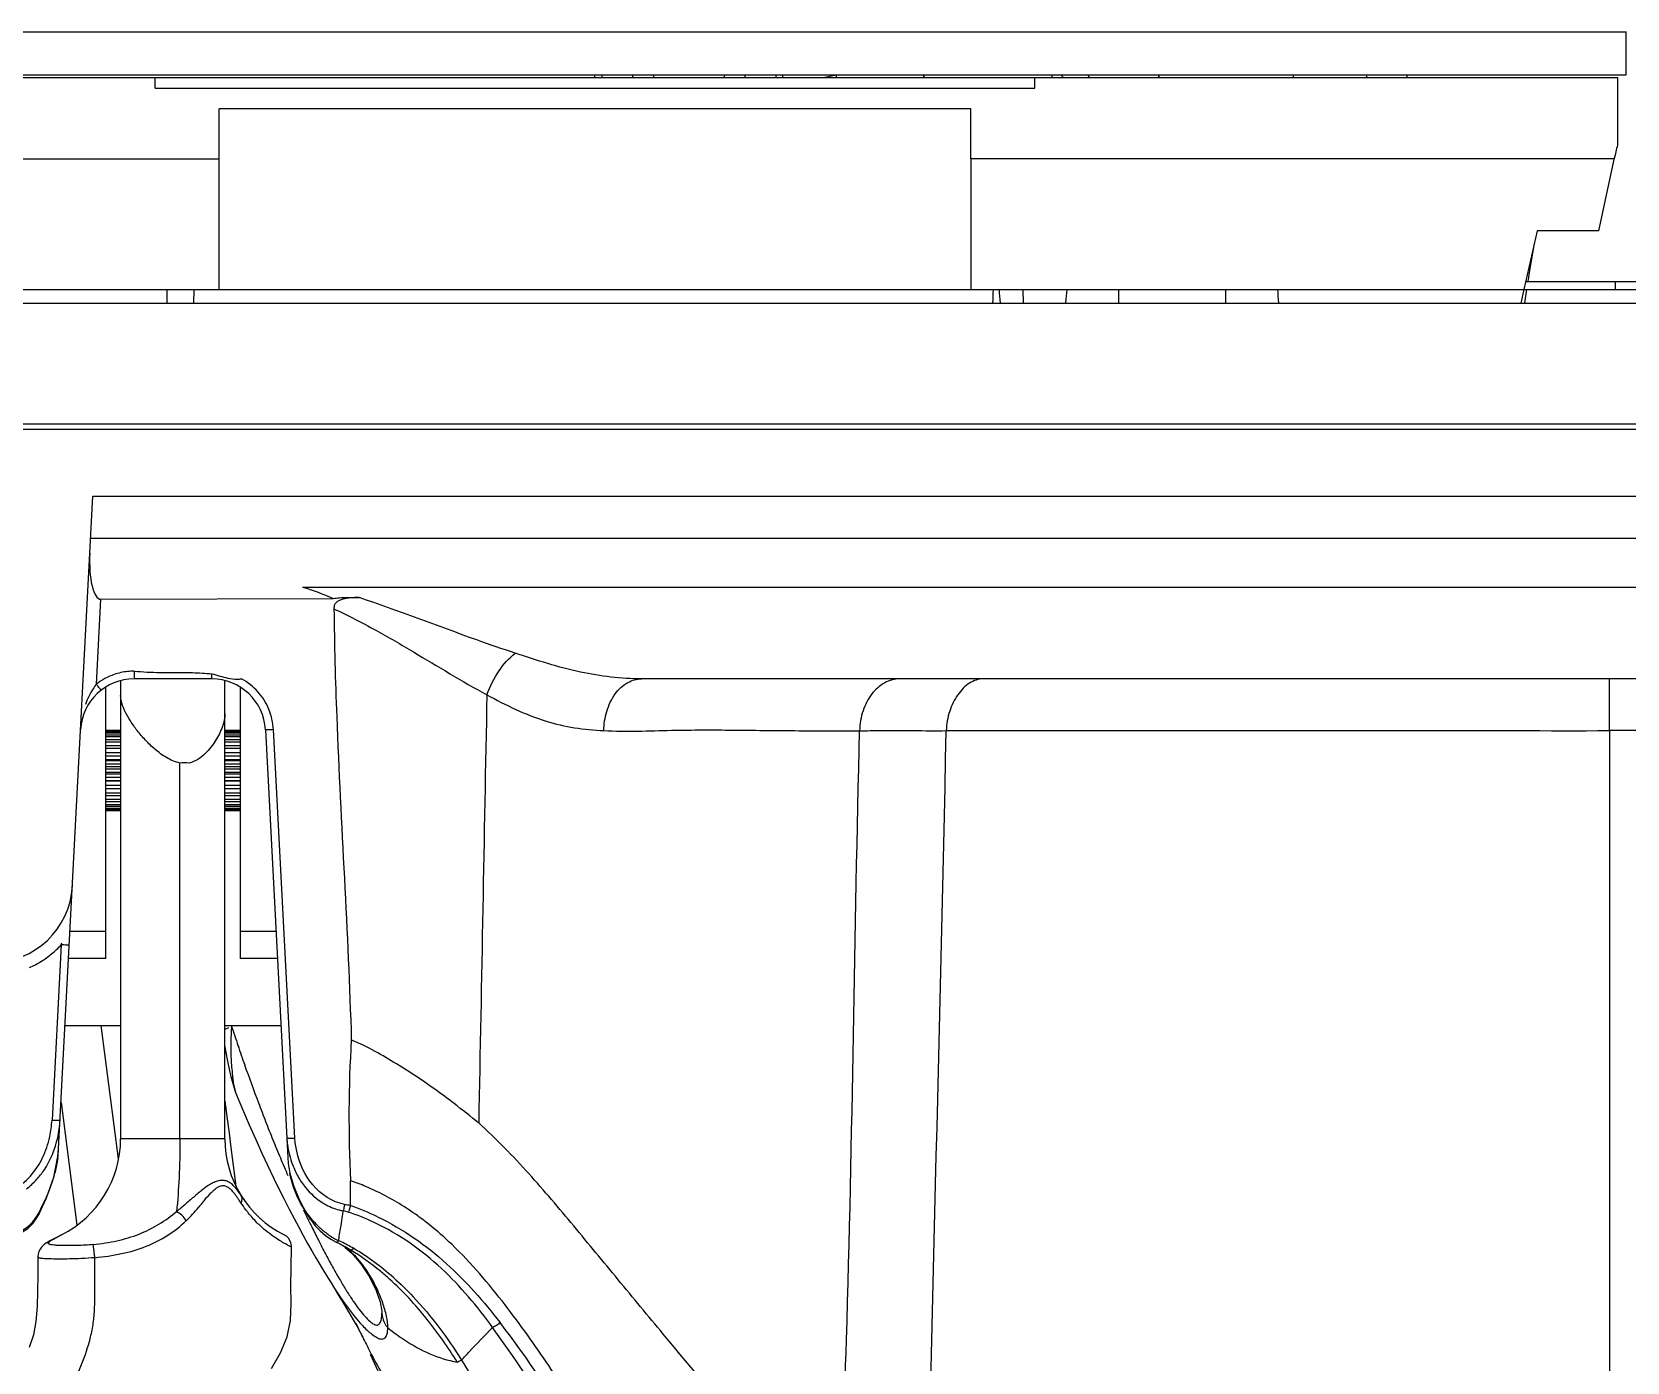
# Model space of a CAD drawing. Header units: millimetres. Extents: x -73584 to -37571, y -61249 to -50748.
# Drawn here: x -54093.7 to -54034.3, y -56867.5 to -56817.9 of the extents above; entities that cross this region are included whole.
import ezdxf

# ---------------------------------------------------------------- set-up
doc = ezdxf.new("R2010")
doc.units = ezdxf.units.MM
doc.header["$LTSCALE"] = 200
doc.layers.add('DIM', color=3, linetype='Continuous')

# ---------------------------------------------------------------- blocks, each defined once
blk = doc.blocks.new('12586')
at = {"color": 7, "linetype": 'Continuous'}
for p, q in [((-40371.546, -54854.821), (-40121.746, -54854.821)), ((-40121.746, -54856.421), (-40121.746, -54854.821)), ((-40371.546, -54856.421), (-40121.746, -54856.421)), ((-40196.768, -54856.521), (-40122.059, -54856.521)), ((-40176.524, -54856.921), (-40176.524, -54856.521)), ((-40176.524, -54856.921), (-40143.768, -54856.921)), ((-40160.156, -54856.521), (-40160.156, -54856.421)), ((-40160.147, -54856.521), (-40160.147, -54856.421)), ((-40159.892, -54856.421), (-40159.892, -54856.521)), ((-40158.733, -54856.521), (-40158.733, -54856.421)), ((-40157.958, -54856.521), (-40157.958, -54856.421)), ((-40155.335, -54856.421), (-40155.335, -54856.521)), ((-40154.56, -54856.421), (-40154.56, -54856.521)), ((-40153.401, -54856.521), (-40153.401, -54856.421)), ((-40153.147, -54856.521), (-40153.147, -54856.421)), ((-40151.65, -54856.521), (-40151.15, -54856.421)), ((-40151.15, -54856.521), (-40151.15, -54856.421)), ((-40147.904, -54856.421), (-40147.904, -54856.521)), ((-40147.899, -54856.421), (-40147.899, -54856.521)), ((-40143.768, -54856.921), (-40143.768, -54856.521)), ((-40139.156, -54856.421), (-40139.156, -54856.521)), ((-40139.147, -54856.421), (-40139.147, -54856.521)), ((-40134.147, -54856.421), (-40134.147, -54856.521)), ((-40131.398, -54856.521), (-40131.397, -54856.421)), ((-40129.895, -54856.521), (-40129.897, -54856.421)), ((-40122.059, -54856.521), (-40122.066, -54859.035)), ((-40174.146, -54859.55), (-40174.146, -54857.693)), ((-40146.146, -54857.693), (-40174.146, -54857.693)), ((-40146.146, -54859.546), (-40146.146, -54857.693)), ((-40319.146, -54859.55), (-40174.146, -54859.55)), ((-40174.146, -54864.421), (-40174.146, -54859.55)), ((-40122.183, -54859.546), (-40146.146, -54859.546)), ((-40146.146, -54859.55), (-40146.146, -54864.421)), ((-40122.754, -54862.232), (-40122.175, -54859.508)), ((-40125.051, -54862.232), (-40125.551, -54864.421)), ((-40122.754, -54862.232), (-40125.051, -54862.232)), ((-40125.322, -54863.712), (-40125.158, -54862.703)), ((-40125.388, -54864.121), (-40125.322, -54863.712)), ((-40319.146, -54864.421), (-40146.146, -54864.421)), ((-40176.085, -54864.421), (-40176.094, -54864.921)), ((-40175.085, -54864.421), (-40175.094, -54864.921)), ((-40146.146, -54864.421), (-40118.146, -54864.421)), ((-40144.207, -54864.421), (-40144.199, -54864.921)), ((-40140.646, -54864.421), (-40140.646, -54864.921)), ((-40136.646, -54864.921), (-40136.646, -54864.421)), ((-40125.551, -54864.421), (-40125.665, -54864.921)), ((-40125.517, -54864.921), (-40125.436, -54864.421)), ((-40125.482, -54864.121), (-40117.808, -54864.121)), ((-40122.146, -54864.121), (-40122.146, -54864.421)), ((-40370.397, -54864.921), (-39872.897, -54864.921)), ((-40180.123, -54896.429), (-40178.848, -54872.11)), ((-40178.848, -54872.11), (-40064.445, -54872.11)), ((-40064.362, -54873.691), (-40178.931, -54873.691)), ((-40178.716, -54879.115), (-40178.55, -54875.956)), ((-40178.55, -54875.956), (-40169.9, -54875.924)), ((-40171.035, -54875.502), (-40072.109, -54875.502)), ((-40177.307, -54878.634), (-40177.307, -54878.921)), ((-40174.417, -54878.921), (-40177.307, -54878.921)), ((-40174.417, -54878.921), (-40174.417, -54878.726)), ((-40084.872, -54878.921), (-40158.409, -54878.921)), ((-40122.36, -54880.851), (-40122.359, -54878.921)), ((-40178.362, -54889.334), (-40178.362, -54879.223)), ((-40177.812, -54878.989), (-40177.812, -54882.111)), ((-40173.929, -54896.055), (-40173.929, -54878.989)), ((-40173.362, -54879.225), (-40173.362, -54889.334)), ((-40178.362, -54880.837), (-40177.812, -54880.837)), ((-40178.362, -54880.85), (-40177.812, -54880.85)), ((-40178.362, -54880.889), (-40177.812, -54880.889)), ((-40178.362, -54880.929), (-40177.812, -54880.929)), ((-40178.362, -54881.004), (-40177.812, -54881.004)), ((-40178.362, -54881.069), (-40177.812, -54881.069)), ((-40178.362, -54881.177), (-40177.812, -54881.177)), ((-40178.362, -54881.264), (-40177.812, -54881.264)), ((-40173.929, -54880.837), (-40173.362, -54880.837)), ((-40173.929, -54880.85), (-40173.362, -54880.85)), ((-40173.929, -54880.889), (-40173.362, -54880.889)), ((-40173.929, -54880.929), (-40173.362, -54880.929)), ((-40173.929, -54881.004), (-40173.362, -54881.004)), ((-40173.929, -54881.069), (-40173.362, -54881.069)), ((-40173.929, -54881.177), (-40173.362, -54881.177)), ((-40173.929, -54881.264), (-40173.362, -54881.264)), ((-40172.42, -54880.816), (-40171.585, -54896.755)), ((-40171.323, -54896.026), (-40172.121, -54880.813)), ((-40122.36, -54880.851), (-40122.36, -54915.888)), ((-40120.934, -54880.851), (-40122.36, -54880.851)), ((-40178.362, -54881.401), (-40177.812, -54881.401)), ((-40178.362, -54881.506), (-40177.812, -54881.506)), ((-40178.362, -54881.665), (-40177.812, -54881.665)), ((-40178.362, -54881.784), (-40177.812, -54881.784)), ((-40173.929, -54881.401), (-40173.362, -54881.401)), ((-40173.929, -54881.506), (-40173.362, -54881.506)), ((-40173.929, -54881.665), (-40173.362, -54881.665)), ((-40173.929, -54881.784), (-40173.362, -54881.784)), ((-40177.812, -54881.932), (-40178.362, -54881.932)), ((-40178.362, -54881.959), (-40177.812, -54881.959)), ((-40178.362, -54882.086), (-40177.812, -54882.086)), ((-40177.812, -54882.198), (-40178.362, -54882.198)), ((-40178.362, -54882.269), (-40177.812, -54882.269)), ((-40178.362, -54882.399), (-40177.812, -54882.399)), ((-40177.812, -54882.47), (-40178.362, -54882.47)), ((-40177.812, -54882.111), (-40177.812, -54882.557)), ((-40175.605, -54896.055), (-40175.605, -54882.057)), ((-40173.362, -54881.932), (-40173.929, -54881.932)), ((-40173.929, -54881.959), (-40173.362, -54881.959)), ((-40173.929, -54882.086), (-40173.362, -54882.086)), ((-40173.362, -54882.198), (-40173.929, -54882.198)), ((-40173.929, -54882.269), (-40173.362, -54882.269)), ((-40173.929, -54882.399), (-40173.362, -54882.399)), ((-40173.362, -54882.47), (-40173.929, -54882.47)), ((-40178.362, -54882.582), (-40177.812, -54882.582)), ((-40178.362, -54882.709), (-40177.812, -54882.709)), ((-40177.812, -54882.736), (-40178.362, -54882.736)), ((-40178.362, -54882.884), (-40177.812, -54882.884)), ((-40178.362, -54883.003), (-40177.812, -54883.003)), ((-40177.812, -54882.557), (-40177.812, -54896.055)), ((-40173.929, -54882.582), (-40173.362, -54882.582)), ((-40173.929, -54882.709), (-40173.362, -54882.709)), ((-40173.362, -54882.736), (-40173.929, -54882.736)), ((-40173.929, -54882.884), (-40173.362, -54882.884)), ((-40173.929, -54883.003), (-40173.362, -54883.003)), ((-40178.362, -54883.162), (-40177.812, -54883.162)), ((-40178.362, -54883.267), (-40177.812, -54883.267)), ((-40178.362, -54883.404), (-40177.812, -54883.404)), ((-40178.362, -54883.491), (-40177.812, -54883.491)), ((-40178.362, -54883.599), (-40177.812, -54883.599)), ((-40178.362, -54883.664), (-40177.812, -54883.664)), ((-40173.929, -54883.162), (-40173.362, -54883.162)), ((-40173.929, -54883.267), (-40173.362, -54883.267)), ((-40173.929, -54883.404), (-40173.362, -54883.404)), ((-40173.929, -54883.491), (-40173.362, -54883.491)), ((-40173.929, -54883.599), (-40173.362, -54883.599)), ((-40173.929, -54883.664), (-40173.362, -54883.664)), ((-40178.362, -54883.739), (-40177.812, -54883.739)), ((-40178.362, -54883.779), (-40177.812, -54883.779)), ((-40178.362, -54883.818), (-40177.812, -54883.818)), ((-40178.362, -54883.831), (-40177.812, -54883.831)), ((-40173.929, -54883.739), (-40173.362, -54883.739)), ((-40173.929, -54883.779), (-40173.362, -54883.779)), ((-40173.929, -54883.818), (-40173.362, -54883.818)), ((-40173.929, -54883.831), (-40173.362, -54883.831)), ((-40178.362, -54888.334), (-40179.698, -54888.334)), ((-40172.026, -54888.334), (-40173.362, -54888.334)), ((-40180.024, -54888.829), (-40180.366, -54895.358)), ((-40178.362, -54889.334), (-40179.751, -54889.334)), ((-40171.974, -54889.334), (-40173.362, -54889.334)), ((-40179.882, -54891.834), (-40177.812, -54891.834)), ((-40177.889, -54896.799), (-40178.535, -54891.834)), ((-40173.929, -54891.834), (-40171.843, -54891.834)), ((-40180.032, -54894.7), (-40179.438, -54899.267)), ((-40173.93, -54894.652), (-40173.843, -54895.316)), ((-40173.269, -54894.955), (-40173.019, -54895.536)), ((-40173.843, -54895.316), (-40173.774, -54895.847)), ((-40173.843, -54895.316), (-40173.774, -54895.847)), ((-40177.183, -54896.055), (-40177.812, -54896.055)), ((-40175.605, -54896.055), (-40177.183, -54896.055)), ((-40175.429, -54896.055), (-40175.605, -54896.055)), ((-40173.929, -54896.055), (-40175.429, -54896.055)), ((-40173.948, -54896.055), (-40174.548, -54896.055)), ((-40173.774, -54895.847), (-40173.704, -54896.383)), ((-40173.774, -54895.847), (-40173.704, -54896.383)), ((-40173.704, -54896.383), (-40173.516, -54897.823)), ((-40172.55, -54896.586), (-40172.329, -54897.061)), ((-40172.329, -54897.061), (-40172.118, -54897.504)), ((-40171.507, -54897.334), (-40171.378, -54897.798)), ((-40172.118, -54897.504), (-40171.915, -54897.918)), ((-40169.252, -54898.542), (-40169.252, -54897.615)), ((-40169.252, -54898.542), (-40169.252, -54897.615)), ((-40171.532, -54898.677), (-40171.352, -54899.023)), ((-40170.749, -54899.061), (-40170.754, -54899.053)), ((-40180.019, -54899.632), (-40180.016, -54899.63)), ((-40169.633, -54899.471), (-40169.602, -54899.288)), ((-40169.409, -54900.13), (-40169.449, -54900.104)), ((-40169.449, -54900.104), (-40169.204, -54900.317)), ((-40169.204, -54900.317), (-40168.865, -54900.711)), ((-40180.895, -54900.453), (-40180.895, -54900.453)), ((-40170.536, -54900.493), (-40170.388, -54900.743)), ((-40169.85, -54901.616), (-40169.741, -54901.801)), ((-40168.084, -54902.47), (-40168.083, -54902.548))]:
    blk.add_line(p, q, dxfattribs=at)
for points in [[(-40122.359, -54879.776), (-40122.359, -54879.242), (-40122.359, -54879.065), (-40122.359, -54878.957)], [(-40122.36, -54880.851), (-40122.36, -54880.474), (-40122.36, -54880.112), (-40122.359, -54879.776)], [(-40122.36, -54880.851), (-40122.36, -54892.507), (-40122.36, -54898.343), (-40122.36, -54904.186), (-40122.36, -54910.034), (-40122.36, -54915.888)], [(-40173.929, -54892.622), (-40173.892, -54892.845), (-40173.831, -54893.166), (-40173.768, -54893.463), (-40173.702, -54893.738), (-40173.633, -54893.994), (-40173.555, -54894.238), (-40173.531, -54894.299)], [(-40173.573, -54894.222), (-40173.529, -54894.33), (-40173.269, -54894.955)], [(-40173.019, -54895.536), (-40172.779, -54896.081), (-40172.55, -54896.586)], [(-40174.548, -54896.055), (-40174.748, -54896.055), (-40174.966, -54896.055), (-40175.195, -54896.055), (-40175.429, -54896.055)], [(-40180.858, -54898.876), (-40180.575, -54898.259), (-40180.301, -54897.481), (-40180.147, -54896.712), (-40180.123, -54896.429)], [(-40171.915, -54897.918), (-40171.72, -54898.309), (-40171.532, -54898.677)], [(-40171.378, -54897.798), (-40171.168, -54898.313), (-40170.9, -54898.817), (-40170.754, -54899.053)], [(-40181.825, -54899.643), (-40181.757, -54899.631), (-40181.501, -54899.541), (-40181.27, -54899.392), (-40181.066, -54899.193), (-40180.892, -54898.942), (-40180.858, -54898.877)], [(-40171.352, -54899.023), (-40171.178, -54899.351), (-40171.009, -54899.66)], [(-40170.738, -54899.054), (-40170.718, -54899.087), (-40170.565, -54899.295), (-40170.382, -54899.488), (-40170.184, -54899.656), (-40169.985, -54899.796), (-40169.79, -54899.904)], [(-40180.017, -54899.63), (-40180.059, -54899.652), (-40180.179, -54899.715), (-40180.279, -54899.769), (-40180.368, -54899.817), (-40180.45, -54899.861), (-40180.521, -54899.901), (-40180.584, -54899.94), (-40180.643, -54899.982), (-40180.702, -54900.03), (-40180.759, -54900.089), (-40180.813, -54900.163), (-40180.858, -54900.253), (-40180.887, -54900.355), (-40180.895, -54900.453)], [(-40171.444, -54900.096), (-40171.447, -54900.027), (-40171.467, -54899.93), (-40171.506, -54899.838), (-40171.563, -54899.755), (-40171.636, -54899.685), (-40171.717, -54899.634)], [(-40171.009, -54899.66), (-40170.846, -54899.952), (-40170.688, -54900.23), (-40170.536, -54900.493)], [(-40172.188, -54904.614), (-40171.853, -54904.026), (-40171.607, -54903.43), (-40171.484, -54902.823), (-40171.457, -54902.193), (-40171.472, -54901.534), (-40171.466, -54900.85), (-40171.444, -54900.096)], [(-40180.895, -54900.453), (-40180.895, -54901.129), (-40180.902, -54901.73), (-40180.921, -54902.307), (-40180.965, -54902.857), (-40181.059, -54903.363), (-40181.224, -54903.828)], [(-40170.388, -54900.743), (-40170.245, -54900.981), (-40170.106, -54901.207), (-40169.972, -54901.423)], [(-40168.865, -54900.711), (-40168.546, -54901.198), (-40168.296, -54901.703), (-40168.141, -54902.129), (-40168.084, -54902.47)], [(-40169.972, -54901.423), (-40169.843, -54901.627), (-40169.717, -54901.821)], [(-40169.741, -54901.801), (-40169.528, -54902.163), (-40169.33, -54902.499), (-40169.155, -54902.798), (-40169.006, -54903.052), (-40168.889, -54903.255), (-40168.81, -54903.392), (-40168.784, -54903.437)], [(-40169.717, -54901.821), (-40169.596, -54902.002), (-40169.48, -54902.172)], [(-40169.48, -54902.172), (-40169.366, -54902.331), (-40169.255, -54902.48), (-40169.144, -54902.622), (-40169.033, -54902.756), (-40168.941, -54902.863)], [(-40168.521, -54904.071), (-40168.218, -54904.719), (-40167.963, -54905.26), (-40167.77, -54905.671), (-40167.605, -54906.022), (-40167.437, -54906.379), (-40167.277, -54906.72), (-40167.125, -54907.043), (-40166.981, -54907.351), (-40166.844, -54907.644), (-40166.713, -54907.924), (-40166.586, -54908.193), (-40166.465, -54908.451), (-40166.349, -54908.7), (-40166.238, -54908.936), (-40166.129, -54909.168), (-40166.037, -54909.365)]]:
    blk.add_lwpolyline(points, dxfattribs=at)
for centre, radius, start, end in [((-40141.955, -54856.73), 1.198, 165.05223, 169.9561), ((-40140.881, -54854.932), 2.419, 217.99398, 221.06711), ((-40177.307, -54880.921), 2, 90, 177), ((-40177.3, -54880.947), 2.315, 108.93431, 127.70285), ((-40177.306, -54880.941), 2.308, 96.33975, 108.8435), ((-40177.307, -54880.935), 2.301, 90.01118, 96.33257), ((-40175.682, -54858.503), 20.196, 265.38565, 266.75509), ((-40174.417, -54880.921), 2, 3, 90), ((-40173.474, -54877.646), 1.286, 270.35119, 277.58437), ((-40174.419, -54880.934), 2.301, 51.21387, 61.02157), ((-40174.422, -54880.936), 2.304, 3.03938, 12.82796), ((-56105.197, -54513.61), 15962.362, 358.5603968, 358.6816958), ((-40175.429, -54886.06), 4.007, 87.48691, 92.51326), ((-40182.606, -54886.487), 3, 270, 357), ((-40182.791, -54886.254), 3.779, 309.53768, 317.05782), ((-40181.767, -54888.135), 1.876, 338.27808, 340.69269), ((-40182.576, -54886.524), 3.435, 293.48593, 301.57318), ((-40182.623, -54886.458), 3.515, 301.66559, 309.54889), ((-40162.742, -54892.633), 10.967, 175.90073, 179.50142), ((-40118.54, -54874.141), 57.915, 197.80373, 198.56656), ((-40163.786, -54892.629), 9.923, 179.46978, 181.31185), ((-40118.906, -54874.264), 57.528, 198.56644, 199.32663), ((-40111.82, -54871.742), 65.05, 199.35699, 200.68072), ((-40108.675, -54870.605), 68.394, 200.64142, 201.26462), ((-40184.039, -54895.156), 3.977, 347.5489, 357.03656), ((-40118.663, -54874.492), 57.676, 201.26439, 201.99631), ((-40181.812, -54896.056), 4, 296.71621, 0), ((-40169.929, -54896.055), 4, 180.00018, 243.46298), ((-40124.378, -54876.796), 51.514, 202.00121, 202.81047), ((-40184.308, -54896.208), 4.192, 352.17851, 356.97101), ((-40167.472, -54896.538), 4.118, 183.02341, 191.15524), ((-40127.727, -54878.205), 47.881, 202.80996, 203.66893), ((-40168.401, -54895.873), 3.221, 200.7353, 209.60128), ((-40168.608, -54895.992), 2.983, 209.58569, 218.85688), ((-40172.273, -54906.389), 9.28, 63.70674, 65.97573), ((-40180.539, -54903.157), 8.614, 33.17578, 34.2345), ((-40172.717, -54908.306), 10.36, 64.40335, 70.45867), ((-40182.115, -54898.25), 1.367, 316.94444, 324.40285), ((-40168.71, -54895.349), 5.559, 218.01973, 218.54982), ((-40127.768, -54878.261), 47.82, 205.3076, 206.14466), ((-40173.979, -54920.454), 22.165, 77.89962, 78.40129), ((-40172.334, -54907.599), 9.314, 64.78237, 71.2072), ((-40133.578, -54881.111), 41.348, 206.14695, 206.92834), ((-40168.646, -54897.608), 2.472, 235.3181, 240.13935), ((-40168.685, -54897.677), 2.393, 240.13097, 245.11553), ((-40172.508, -54905.585), 6.298, 62.68893, 64.43393), ((-40172.362, -54905.608), 6.349, 64.19281, 65.13204), ((-40172.566, -54905.708), 6.434, 59.74226, 62.73347), ((-40172.474, -54905.546), 6.248, 58.86772, 59.72016), ((-40174.032, -54908.354), 9.565, 53.76134, 59.1723), ((-40174.409, -54908.871), 10.205, 48.55374, 53.76862), ((-40138.417, -54888.262), 33.964, 205.56833, 206.34685), ((-40138.528, -54888.317), 33.84, 206.3472, 206.55818)]:
    blk.add_arc(centre, radius, start, end, dxfattribs=at)
for centre, major_axis, ratio, start_param, end_param in [((-40136.647, -54856.111), (5.495, -0.587), 0.399969, -2.744029, -2.699272), ((-40140.647, -55354.659), (0, 558.577), 0.017455, 0.499847, 0.501712), ((-40140.647, -55240.197), (-6.896, 394.974), 0.017451, -0.317451, -0.313367), ((-40140.647, -55411.949), (0, 558.577), 0.017455, 0.199227, 0.2037), ((-40136.647, -55411.949), (0, 558.577), 0.017455, -0.2037, -0.199227), ((-40178.459, -54874.235), (0.1, 1.72), 0.290096, -4.693359, -3.124784)]:
    blk.add_ellipse(centre, major_axis=major_axis, ratio=ratio, start_param=start_param, end_param=end_param, dxfattribs=at)
for points, knots in [([(-40122.066, -54859.035), (-40122.084, -54859.121), (-40122.131, -54859.289), (-40122.164, -54859.46), (-40122.183, -54859.546)], [0, 0, 0, 0, 0.499979, 1, 1, 1, 1]), ([(-40169.9, -54875.924), (-40169.819, -54875.924), (-40169.66, -54875.892), (-40169.417, -54875.886), (-40169.175, -54875.897), (-40169.013, -54875.893), (-40168.933, -54875.893)], [0, 0, 0, 0, 0.249999, 0.499688, 0.750039, 1, 1, 1, 1]), ([(-40168.933, -54875.893), (-40169.039, -54875.893), (-40169.241, -54875.899), (-40169.487, -54875.939), (-40169.661, -54875.994), (-40169.774, -54876.059), (-40169.856, -54876.168), (-40169.868, -54876.261), (-40169.866, -54876.309)], [0, 0, 0, 0, 0.281325, 0.533546, 0.652562, 0.763663, 0.87212, 1, 1, 1, 1]), ([(-40163.113, -54877.966), (-40163.592, -54877.808), (-40165.537, -54877.132), (-40167.458, -54876.388), (-40168.933, -54875.893)], [0, 0, 0, 0, 0.244718, 1, 1, 1, 1]), ([(-40169.866, -54876.309), (-40169.853, -54877.647), (-40169.704, -54883.004), (-40169.338, -54888.352), (-40169.22, -54892.371)], [0, 0, 0, 0, 0.249693, 1, 1, 1, 1]), ([(-40169.866, -54876.309), (-40169.341, -54876.561), (-40168.341, -54877.076), (-40166.914, -54877.907), (-40165.548, -54878.735), (-40164.634, -54879.261), (-40164.17, -54879.514)], [0, 0, 0, 0, 0.267163, 0.516163, 0.757315, 1, 1, 1, 1]), ([(-40164.17, -54879.514), (-40164.059, -54879.2), (-40163.765, -54878.636), (-40163.352, -54878.143), (-40163.113, -54877.966)], [0, 0, 0, 0, 0.528977, 1, 1, 1, 1]), ([(-40158.409, -54878.921), (-40159.171, -54878.921), (-40160.78, -54878.722), (-40162.312, -54878.233), (-40163.113, -54877.966)], [0, 0, 0, 0, 0.474236, 1, 1, 1, 1]), ([(-40175.862, -54878.685), (-40175.621, -54878.683), (-40175.139, -54878.683), (-40174.658, -54878.712), (-40174.417, -54878.729)], [0, 0, 0, 0, 0.499955, 1, 1, 1, 1]), ([(-40159.818, -54880.85), (-40159.812, -54880.609), (-40159.739, -54880.124), (-40159.442, -54879.484), (-40158.976, -54879.032), (-40158.585, -54878.921), (-40158.409, -54878.921)], [0, 0, 0, 0, 0.277712, 0.555252, 0.798387, 1, 1, 1, 1]), ([(-40148.79, -54878.921), (-40148.984, -54878.921), (-40149.396, -54879.033), (-40149.882, -54879.478), (-40150.203, -54880.113), (-40150.284, -54880.601), (-40150.29, -54880.853)], [0, 0, 0, 0, 0.217428, 0.454475, 0.718183, 1, 1, 1, 1]), ([(-40145.69, -54878.921), (-40145.867, -54878.921), (-40146.248, -54879.057), (-40146.667, -54879.516), (-40146.974, -54880.129), (-40147.054, -54880.606), (-40147.06, -54880.851)], [0, 0, 0, 0, 0.206673, 0.444401, 0.712806, 1, 1, 1, 1]), ([(-40178.716, -54879.115), (-40178.759, -54879.175), (-40178.924, -54879.411), (-40179.056, -54879.673), (-40179.126, -54879.877)], [0, 0, 0, 0, 0.253458, 1, 1, 1, 1]), ([(-40178.532, -54879.34), (-40178.533, -54879.341), (-40178.539, -54879.331), (-40178.549, -54879.324), (-40178.567, -54879.301), (-40178.601, -54879.262), (-40178.651, -54879.198), (-40178.694, -54879.144), (-40178.716, -54879.115)], [0, 0, 0, 0, 0.019313, 0.074911, 0.166018, 0.291599, 0.627269, 1, 1, 1, 1]), ([(-40172.175, -54880.424), (-40172.232, -54880.174), (-40172.43, -54879.691), (-40172.778, -54879.301), (-40172.978, -54879.14)], [0, 0, 0, 0, 0.499924, 1, 1, 1, 1]), ([(-40164.17, -54879.514), (-40163.464, -54879.899), (-40162.406, -54880.422), (-40160.907, -54880.764), (-40160.181, -54880.832), (-40159.817, -54880.85)], [0, 0, 0, 0, 0.524949, 0.762288, 1, 1, 1, 1]), ([(-40175.605, -54882.057), (-40175.781, -54882.017), (-40176.112, -54881.872), (-40176.531, -54881.561), (-40176.888, -54881.215), (-40177.192, -54880.858), (-40177.444, -54880.506), (-40177.64, -54880.167), (-40177.772, -54879.852), (-40177.812, -54879.642), (-40177.812, -54879.547)], [0, 0, 0, 0, 0.155252, 0.304741, 0.447476, 0.582155, 0.706966, 0.819604, 0.917704, 1, 1, 1, 1]), ([(-40173.929, -54880.215), (-40173.929, -54880.38), (-40174.011, -54880.734), (-40174.218, -54881.145), (-40174.449, -54881.475), (-40174.739, -54881.801), (-40175.032, -54882.007), (-40175.254, -54882.057)], [0, 0, 0, 0, 0.207715, 0.447291, 0.577455, 0.713554, 1, 1, 1, 1]), ([(-40172.121, -54880.813), (-40172.158, -54880.815), (-40172.228, -54880.818), (-40172.312, -54880.821), (-40172.366, -54880.821), (-40172.395, -54880.821), (-40172.409, -54880.818), (-40172.42, -54880.818), (-40172.42, -54880.816)], [0, 0, 0, 0, 0.369484, 0.705457, 0.831616, 0.923362, 0.979638, 1, 1, 1, 1]), ([(-40159.817, -54880.85), (-40158.977, -54880.893), (-40157.748, -54880.841), (-40156.148, -54880.82), (-40154.618, -54880.832), (-40152.671, -54880.854), (-40151.096, -54880.858), (-40150.29, -54880.853)], [0, 0, 0, 0, 0.264839, 0.386697, 0.503953, 0.746424, 1, 1, 1, 1]), ([(-40151.082, -54911.072), (-40150.955, -54908.564), (-40150.566, -54898.494), (-40150.481, -54888.417), (-40150.29, -54880.853)], [0, 0, 0, 0, 0.249132, 1, 1, 1, 1]), ([(-40150.29, -54880.853), (-40150.025, -54880.851), (-40148.948, -54880.849), (-40147.871, -54880.852), (-40147.06, -54880.851)], [0, 0, 0, 0, 0.246126, 1, 1, 1, 1]), ([(-40147.06, -54880.851), (-40145.063, -54880.85), (-40141.445, -54880.843), (-40133.212, -54880.846), (-40126.975, -54880.852), (-40122.36, -54880.851)], [0, 0, 0, 0, 0.24252, 0.439426, 1, 1, 1, 1]), ([(-40179.724, -54888.832), (-40179.725, -54888.834), (-40179.736, -54888.834), (-40179.75, -54888.836), (-40179.779, -54888.836), (-40179.832, -54888.837), (-40179.916, -54888.834), (-40179.986, -54888.831), (-40180.024, -54888.829)], [0, 0, 0, 0, 0.020986, 0.078137, 0.170252, 0.294231, 0.618551, 1, 1, 1, 1]), ([(-40173.93, -54891.969), (-40173.919, -54891.966), (-40173.867, -54891.95), (-40173.817, -54891.926), (-40173.779, -54891.905)], [0, 0, 0, 0, 0.212446, 1, 1, 1, 1]), ([(-40173.707, -54892.856), (-40173.705, -54892.927), (-40173.695, -54893.207), (-40173.67, -54893.487), (-40173.647, -54893.695)], [0, 0, 0, 0, 0.253815, 1, 1, 1, 1]), ([(-40164.479, -54895.465), (-40164.78, -54895.221), (-40165.55, -54894.604), (-40166.603, -54893.849), (-40167.633, -54893.2), (-40168.166, -54892.887), (-40168.44, -54892.741)], [0, 0, 0, 0, 0.241475, 0.615012, 0.806192, 1, 1, 1, 1]), ([(-40173.647, -54893.695), (-40173.642, -54893.741), (-40173.622, -54893.917), (-40173.595, -54894.092), (-40173.557, -54894.217)], [0, 0, 0, 0, 0.263601, 1, 1, 1, 1]), ([(-40180.366, -54895.358), (-40180.33, -54895.36), (-40180.259, -54895.363), (-40180.175, -54895.366), (-40180.12, -54895.366), (-40180.091, -54895.366), (-40180.077, -54895.363), (-40180.067, -54895.363), (-40180.067, -54895.361)], [0, 0, 0, 0, 0.367245, 0.705334, 0.834644, 0.927749, 0.981577, 1, 1, 1, 1]), ([(-40151.082, -54911.072), (-40152.145, -54909.821), (-40154.315, -54907.236), (-40157.061, -54903.99), (-40159.276, -54901.311), (-40160.927, -54899.306), (-40162.603, -54897.308), (-40163.823, -54896.06), (-40164.477, -54895.462)], [0, 0, 0, 0, 0.239301, 0.492074, 0.619823, 0.746109, 0.870746, 1, 1, 1, 1]), ([(-40182.622, -54898.153), (-40182.347, -54898.153), (-40181.791, -54898.005), (-40181.141, -54897.471), (-40180.682, -54896.773), (-40180.511, -54896.243), (-40180.454, -54895.974)], [0, 0, 0, 0, 0.249729, 0.499767, 0.750008, 1, 1, 1, 1]), ([(-40180.939, -54897.572), (-40180.839, -54897.462), (-40180.478, -54896.999), (-40180.25, -54896.44), (-40180.155, -54896.013)], [0, 0, 0, 0, 0.253683, 1, 1, 1, 1]), ([(-40175.605, -54896.055), (-40175.605, -54896.54), (-40175.624, -54897.444), (-40175.684, -54898.347), (-40175.729, -54898.765)], [0, 0, 0, 0, 0.536097, 1, 1, 1, 1]), ([(-40171.623, -54896.029), (-40171.623, -54896.031), (-40171.611, -54896.031), (-40171.598, -54896.033), (-40171.569, -54896.033), (-40171.514, -54896.034), (-40171.431, -54896.031), (-40171.36, -54896.028), (-40171.323, -54896.026)], [0, 0, 0, 0, 0.02036, 0.076635, 0.168379, 0.294538, 0.630513, 1, 1, 1, 1]), ([(-40171.623, -54896.029), (-40171.619, -54896.112), (-40171.587, -54896.447), (-40171.504, -54896.777), (-40171.414, -54897.014)], [0, 0, 0, 0, 0.247317, 1, 1, 1, 1]), ([(-40169.471, -54898.501), (-40169.924, -54898.408), (-40170.764, -54897.851), (-40171.161, -54896.97), (-40171.255, -54896.514)], [0, 0, 0, 0, 0.498531, 1, 1, 1, 1]), ([(-40180.256, -54897.291), (-40180.293, -54897.435), (-40180.461, -54897.993), (-40180.71, -54898.523), (-40180.915, -54898.904)], [0, 0, 0, 0, 0.256692, 1, 1, 1, 1]), ([(-40173.32, -54898.178), (-40173.379, -54898.084), (-40173.471, -54897.947), (-40173.618, -54897.786), (-40173.741, -54897.687), (-40173.882, -54897.616), (-40174.043, -54897.595), (-40174.211, -54897.627), (-40174.444, -54897.721), (-40174.666, -54897.872), (-40174.882, -54898.047), (-40175.105, -54898.236), (-40175.384, -54898.479), (-40175.612, -54898.671), (-40175.729, -54898.765)], [0, 0, 0, 0, 0.109735, 0.162826, 0.214507, 0.265235, 0.31639, 0.371412, 0.431602, 0.564144, 0.634338, 0.706016, 0.852035, 1, 1, 1, 1]), ([(-40175.367, -54899.101), (-40175.287, -54899.024), (-40175.131, -54898.864), (-40174.946, -54898.657), (-40174.804, -54898.488), (-40174.666, -54898.318), (-40174.528, -54898.153), (-40174.382, -54898.002), (-40174.27, -54897.904), (-40174.152, -54897.828), (-40174.024, -54897.786), (-40173.893, -54897.81), (-40173.778, -54897.878), (-40173.675, -54897.972), (-40173.613, -54898.045), (-40173.583, -54898.083)], [0, 0, 0, 0, 0.13708, 0.273612, 0.341635, 0.409393, 0.542204, 0.606107, 0.667286, 0.724914, 0.777732, 0.828766, 0.882728, 0.93999, 1, 1, 1, 1]), ([(-40168.495, -54897.913), (-40168.557, -54897.885), (-40168.805, -54897.778), (-40169.059, -54897.681), (-40169.252, -54897.615)], [0, 0, 0, 0, 0.247296, 1, 1, 1, 1]), ([(-40173.583, -54898.083), (-40173.568, -54898.101), (-40173.511, -54898.176), (-40173.457, -54898.252), (-40173.418, -54898.311)], [0, 0, 0, 0, 0.24796, 1, 1, 1, 1]), ([(-40173.329, -54898.443), (-40173.307, -54898.399), (-40173.277, -54898.31), (-40173.297, -54898.214), (-40173.32, -54898.178)], [0, 0, 0, 0, 0.537959, 1, 1, 1, 1]), ([(-40173.089, -54898.773), (-40173.109, -54898.747), (-40173.192, -54898.639), (-40173.271, -54898.528), (-40173.329, -54898.443)], [0, 0, 0, 0, 0.242888, 1, 1, 1, 1]), ([(-40170.264, -54898.452), (-40170.208, -54898.485), (-40169.975, -54898.614), (-40169.719, -54898.701), (-40169.523, -54898.741)], [0, 0, 0, 0, 0.245464, 1, 1, 1, 1]), ([(-40169.471, -54898.501), (-40169.476, -54898.524), (-40169.493, -54898.604), (-40169.51, -54898.684), (-40169.523, -54898.741)], [0, 0, 0, 0, 0.292222, 1, 1, 1, 1]), ([(-40169.252, -54898.542), (-40169.266, -54898.589), (-40169.282, -54898.655), (-40169.313, -54898.733), (-40169.331, -54898.765), (-40169.333, -54898.781)], [0, 0, 0, 0, 0.572798, 0.813194, 1, 1, 1, 1]), ([(-40166.312, -54899.256), (-40166.453, -54899.144), (-40167.036, -54898.699), (-40167.667, -54898.314), (-40168.163, -54898.069)], [0, 0, 0, 0, 0.246162, 1, 1, 1, 1]), ([(-40180.858, -54898.877), (-40180.86, -54898.881), (-40180.874, -54898.898), (-40180.898, -54898.903), (-40180.915, -54898.904)], [0, 0, 0, 0, 0.20333, 1, 1, 1, 1]), ([(-40178.833, -54899.991), (-40178.536, -54899.961), (-40177.955, -54899.876), (-40177.126, -54899.629), (-40176.379, -54899.256), (-40175.932, -54898.94), (-40175.729, -54898.765)], [0, 0, 0, 0, 0.264147, 0.518533, 0.762221, 1, 1, 1, 1]), ([(-40178.773, -54900.483), (-40178.438, -54900.45), (-40177.787, -54900.359), (-40176.863, -54900.095), (-40176.045, -54899.676), (-40175.578, -54899.304), (-40175.367, -54899.101)], [0, 0, 0, 0, 0.269615, 0.524819, 0.765969, 1, 1, 1, 1]), ([(-40175.367, -54899.101), (-40175.412, -54899.028), (-40175.521, -54898.899), (-40175.657, -54898.801), (-40175.729, -54898.765)], [0, 0, 0, 0, 0.518283, 1, 1, 1, 1]), ([(-40171.9, -54899.839), (-40171.982, -54899.787), (-40172.161, -54899.666), (-40172.443, -54899.451), (-40172.756, -54899.169), (-40172.955, -54898.94), (-40173.057, -54898.813)], [0, 0, 0, 0, 0.188095, 0.415956, 0.685179, 1, 1, 1, 1]), ([(-40170.653, -54899.104), (-40170.664, -54899.103), (-40170.698, -54899.096), (-40170.733, -54899.08), (-40170.749, -54899.061)], [0, 0, 0, 0, 0.299576, 1, 1, 1, 1]), ([(-40170.652, -54899.103), (-40170.564, -54899.205), (-40170.372, -54899.393), (-40170.163, -54899.564), (-40170.053, -54899.641)], [0, 0, 0, 0, 0.499729, 1, 1, 1, 1]), ([(-40168.241, -54898.962), (-40167.767, -54899.189), (-40166.866, -54899.711), (-40165.284, -54900.984), (-40164.287, -54902.117), (-40163.682, -54902.897)], [0, 0, 0, 0, 0.259487, 0.512223, 1, 1, 1, 1]), ([(-40181.752, -54899.543), (-40181.693, -54899.533), (-40181.454, -54899.47), (-40181.243, -54899.32), (-40181.116, -54899.184)], [0, 0, 0, 0, 0.242362, 1, 1, 1, 1]), ([(-40178.833, -54899.991), (-40178.935, -54900.001), (-40179.13, -54900.019), (-40179.41, -54900.029), (-40179.663, -54900.033), (-40179.885, -54900.033), (-40180.071, -54900.03), (-40180.222, -54900.023), (-40180.326, -54900.013), (-40180.391, -54900.003), (-40180.429, -54899.995), (-40180.458, -54899.986), (-40180.48, -54899.975), (-40180.495, -54899.963), (-40180.504, -54899.94), (-40180.482, -54899.904), (-40180.447, -54899.876), (-40180.404, -54899.847), (-40180.341, -54899.809), (-40180.251, -54899.758), (-40180.137, -54899.693), (-40180.058, -54899.651), (-40180.017, -54899.63)], [0, 0, 0, 0, 0.134964, 0.25806, 0.370418, 0.468514, 0.550484, 0.616575, 0.66752, 0.687618, 0.704327, 0.717798, 0.728264, 0.736225, 0.742782, 0.758434, 0.785151, 0.803923, 0.826699, 0.88158, 0.940616, 1, 1, 1, 1]), ([(-40169.692, -54899.848), (-40169.687, -54899.815), (-40169.67, -54899.69), (-40169.649, -54899.565), (-40169.633, -54899.471)], [0, 0, 0, 0, 0.255879, 1, 1, 1, 1]), ([(-40163.959, -54903.078), (-40164.528, -54902.296), (-40165.477, -54901.158), (-40167.017, -54899.901), (-40167.9, -54899.391), (-40168.365, -54899.172)], [0, 0, 0, 0, 0.488159, 0.740751, 1, 1, 1, 1]), ([(-40178.773, -54900.483), (-40178.779, -54900.426), (-40178.792, -54900.317), (-40178.809, -54900.17), (-40178.823, -54900.063), (-40178.83, -54900.008), (-40178.833, -54899.991)], [0, 0, 0, 0, 0.345585, 0.66559, 0.894037, 1, 1, 1, 1]), ([(-40171.444, -54900.096), (-40171.444, -54900.095), (-40171.449, -54900.094), (-40171.453, -54900.09), (-40171.464, -54900.084), (-40171.478, -54900.076), (-40171.496, -54900.067), (-40171.526, -54900.051), (-40171.572, -54900.027), (-40171.638, -54899.992), (-40171.715, -54899.949), (-40171.804, -54899.898), (-40171.867, -54899.86), (-40171.9, -54899.839)], [0, 0, 0, 0, 0.005094, 0.018941, 0.041226, 0.071595, 0.109713, 0.155383, 0.268803, 0.410709, 0.580118, 0.776616, 1, 1, 1, 1]), ([(-40170.443, -54899.837), (-40170.412, -54899.899), (-40170.286, -54900.145), (-40170.157, -54900.389), (-40170.059, -54900.571)], [0, 0, 0, 0, 0.253039, 1, 1, 1, 1]), ([(-40169.79, -54899.904), (-40169.774, -54899.911), (-40169.726, -54899.91), (-40169.699, -54899.87), (-40169.692, -54899.848)], [0, 0, 0, 0, 0.429031, 1, 1, 1, 1]), ([(-40169.409, -54900.13), (-40169.495, -54900.066), (-40169.62, -54899.985), (-40169.753, -54899.921), (-40169.79, -54899.904)], [0, 0, 0, 0, 0.723024, 1, 1, 1, 1]), ([(-40168.591, -54901.042), (-40168.649, -54900.952), (-40168.88, -54900.615), (-40169.164, -54900.308), (-40169.409, -54900.13)], [0, 0, 0, 0, 0.259837, 1, 1, 1, 1]), ([(-40169.13, -54900.14), (-40169.151, -54900.158), (-40169.183, -54900.185), (-40169.228, -54900.202), (-40169.244, -54900.198)], [0, 0, 0, 0, 0.627161, 1, 1, 1, 1]), ([(-40167.794, -54901.282), (-40167.906, -54901.182), (-40168.363, -54900.788), (-40168.856, -54900.435), (-40169.244, -54900.198)], [0, 0, 0, 0, 0.24727, 1, 1, 1, 1]), ([(-40151.845, -54919.361), (-40152.995, -54917.701), (-40154.73, -54915.17), (-40157.048, -54911.792), (-40158.757, -54909.275), (-40160.347, -54906.843), (-40161.859, -54904.479), (-40163.5, -54902.165), (-40164.75, -54900.689), (-40165.47, -54899.998)], [0, 0, 0, 0, 0.255695, 0.388483, 0.518582, 0.640829, 0.756244, 0.873707, 1, 1, 1, 1]), ([(-40173.907, -54926.043), (-40174.264, -54926.042), (-40174.983, -54926.038), (-40176.061, -54926.027), (-40177.143, -54926.007), (-40178.224, -54925.972), (-40179.302, -54925.905), (-40180.196, -54925.783), (-40180.893, -54925.6), (-40181.398, -54925.407), (-40181.872, -54925.142), (-40182.282, -54924.788), (-40182.622, -54924.369), (-40182.9, -54923.91), (-40183.119, -54923.425), (-40183.342, -54922.752), (-40183.514, -54921.877), (-40183.622, -54920.809), (-40183.682, -54919.731), (-40183.717, -54918.65), (-40183.738, -54917.569), (-40183.749, -54916.488), (-40183.752, -54915.406), (-40183.753, -54914.505), (-40183.75, -54913.785), (-40183.749, -54913.245), (-40183.73, -54912.705), (-40183.665, -54912.17), (-40183.535, -54911.647), (-40183.328, -54911.147), (-40183.044, -54910.685), (-40182.618, -54910.104), (-40182.068, -54909.389), (-40181.54, -54908.659), (-40181.143, -54908.058), (-40180.765, -54907.445), (-40180.317, -54906.661), (-40179.9, -54905.86), (-40179.589, -54905.209), (-40179.293, -54904.553), (-40179.037, -54903.878), (-40178.886, -54903.267), (-40178.826, -54902.912), (-40178.787, -54902.555), (-40178.771, -54902.106), (-40178.774, -54901.566), (-40178.773, -54901.024), (-40178.773, -54900.663), (-40178.773, -54900.483)], [0, 0, 0, 0, 0.031071, 0.062409, 0.09375, 0.125084, 0.156444, 0.187635, 0.203244, 0.218953, 0.234579, 0.250142, 0.265746, 0.281253, 0.296631, 0.31197, 0.342748, 0.37387, 0.405227, 0.436551, 0.467852, 0.499193, 0.53056, 0.561861, 0.577491, 0.593148, 0.608791, 0.624388, 0.639958, 0.655507, 0.671171, 0.686929, 0.718158, 0.749534, 0.765195, 0.780797, 0.812136, 0.843592, 0.859268, 0.874883, 0.906112, 0.921777, 0.929584, 0.93737, 0.952948, 0.968605, 0.984314, 1, 1, 1, 1]), ([(-40178.773, -54900.483), (-40178.936, -54900.497), (-40179.25, -54900.519), (-40179.689, -54900.532), (-40180.065, -54900.535), (-40180.332, -54900.533), (-40180.507, -54900.528), (-40180.611, -54900.524), (-40180.698, -54900.517), (-40180.767, -54900.509), (-40180.822, -54900.499), (-40180.864, -54900.487), (-40180.894, -54900.468), (-40180.895, -54900.453)], [0, 0, 0, 0, 0.22994, 0.439805, 0.616178, 0.756663, 0.81365, 0.862177, 0.902601, 0.935317, 0.960764, 0.979403, 1, 1, 1, 1]), ([(-40170.059, -54900.571), (-40170.033, -54900.62), (-40169.927, -54900.815), (-40169.818, -54901.009), (-40169.736, -54901.153)], [0, 0, 0, 0, 0.253881, 1, 1, 1, 1]), ([(-40169.736, -54901.153), (-40169.71, -54901.198), (-40169.608, -54901.373), (-40169.504, -54901.547), (-40169.425, -54901.675)], [0, 0, 0, 0, 0.255729, 1, 1, 1, 1]), ([(-40168.052, -54902.16), (-40168.084, -54902.067), (-40168.231, -54901.68), (-40168.421, -54901.308), (-40168.591, -54901.042)], [0, 0, 0, 0, 0.238092, 1, 1, 1, 1]), ([(-40165.276, -54904.372), (-40165.62, -54903.816), (-40166.388, -54902.724), (-40167.29, -54901.735), (-40167.794, -54901.282)], [0, 0, 0, 0, 0.49102, 1, 1, 1, 1]), ([(-40167.654, -54901.221), (-40167.397, -54901.448), (-40166.442, -54902.381), (-40165.64, -54903.462), (-40165.117, -54904.302)], [0, 0, 0, 0, 0.257414, 1, 1, 1, 1]), ([(-40169.425, -54901.675), (-40169.4, -54901.714), (-40169.304, -54901.867), (-40169.205, -54902.017), (-40169.13, -54902.127)], [0, 0, 0, 0, 0.258766, 1, 1, 1, 1]), ([(-40169.13, -54902.127), (-40169.061, -54902.227), (-40168.928, -54902.411), (-40168.731, -54902.655), (-40168.549, -54902.842), (-40168.398, -54902.962), (-40168.242, -54903.015), (-40168.13, -54902.91), (-40168.094, -54902.747), (-40168.083, -54902.62), (-40168.083, -54902.548)], [0, 0, 0, 0, 0.205781, 0.386077, 0.534497, 0.645548, 0.719618, 0.784756, 0.877471, 1, 1, 1, 1]), ([(-40168.083, -54902.548), (-40168.081, -54902.597), (-40168.054, -54902.794), (-40167.96, -54902.983), (-40167.861, -54903.095)], [0, 0, 0, 0, 0.244711, 1, 1, 1, 1]), ([(-40167.861, -54903.095), (-40167.86, -54902.953), (-40167.905, -54902.634), (-40167.994, -54902.327), (-40168.052, -54902.16)], [0, 0, 0, 0, 0.447056, 1, 1, 1, 1]), ([(-40168.94, -54902.864), (-40168.883, -54902.93), (-40168.768, -54903.055), (-40168.591, -54903.225), (-40168.419, -54903.368), (-40168.257, -54903.471), (-40168.104, -54903.529), (-40167.95, -54903.487), (-40167.87, -54903.313), (-40167.862, -54903.179), (-40167.861, -54903.095)], [0, 0, 0, 0, 0.162379, 0.314043, 0.454897, 0.57622, 0.671741, 0.749053, 0.845266, 1, 1, 1, 1]), ([(-40167.861, -54903.095), (-40167.66, -54903.256), (-40166.883, -54903.827), (-40165.974, -54904.247), (-40165.276, -54904.372)], [0, 0, 0, 0, 0.266155, 1, 1, 1, 1]), ([(-40165.117, -54904.302), (-40165.02, -54904.194), (-40164.639, -54903.781), (-40164.249, -54903.377), (-40163.959, -54903.078)], [0, 0, 0, 0, 0.258984, 1, 1, 1, 1]), ([(-40163.682, -54902.897), (-40163.719, -54902.94), (-40163.808, -54903.009), (-40163.907, -54903.064), (-40163.959, -54903.078)], [0, 0, 0, 0, 0.51137, 1, 1, 1, 1]), ([(-40158.38, -54911.631), (-40159.298, -54910.217), (-40161.085, -54907.32), (-40162.952, -54904.47), (-40163.959, -54903.078)], [0, 0, 0, 0, 0.495206, 1, 1, 1, 1]), ([(-40158.111, -54911.457), (-40159.034, -54910.045), (-40160.767, -54907.115), (-40162.631, -54904.257), (-40163.682, -54902.897)], [0, 0, 0, 0, 0.495317, 1, 1, 1, 1]), ([(-40168.797, -54903.447), (-40168.705, -54903.631), (-40168.334, -54904.357), (-40167.936, -54905.07), (-40167.623, -54905.595)], [0, 0, 0, 0, 0.252235, 1, 1, 1, 1]), ([(-40165.276, -54904.372), (-40165.267, -54904.367), (-40165.216, -54904.34), (-40165.16, -54904.322), (-40165.117, -54904.302)], [0, 0, 0, 0, 0.185282, 1, 1, 1, 1]), ([(-40165.117, -54904.302), (-40164.682, -54905.006), (-40162.94, -54907.771), (-40161.186, -54910.534), (-40160.036, -54912.687)], [0, 0, 0, 0, 0.253179, 1, 1, 1, 1])]:
    blk.add_open_spline(points, degree=3, knots=knots, dxfattribs=at)
for points in [[(-40171.035, -54875.502), (-40170.65, -54875.626), (-40170.265, -54875.755), (-40169.9, -54875.927)], [(-40176.826, -54878.667), (-40176.505, -54878.685), (-40176.183, -54878.688), (-40175.862, -54878.685)], [(-40174.417, -54878.729), (-40174.22, -54878.79), (-40174.021, -54878.846), (-40173.82, -54878.891)], [(-40173.82, -54878.891), (-40173.704, -54878.916), (-40173.585, -54878.933), (-40173.466, -54878.932)], [(-40164.17, -54879.514), (-40164.277, -54884.831), (-40164.37, -54890.148), (-40164.477, -54895.465)], [(-40169.22, -54892.371), (-40169.33, -54894.116), (-40169.332, -54895.869), (-40169.252, -54897.615)], [(-40168.44, -54892.741), (-40168.694, -54892.606), (-40168.954, -54892.48), (-40169.22, -54892.371)], [(-40180.454, -54895.974), (-40180.411, -54895.771), (-40180.383, -54895.565), (-40180.366, -54895.358)], [(-40171.255, -54896.514), (-40171.289, -54896.353), (-40171.311, -54896.19), (-40171.323, -54896.026)], [(-40180.156, -54896.778), (-40180.179, -54896.95), (-40180.213, -54897.122), (-40180.256, -54897.291)], [(-40171.163, -54898.354), (-40171.328, -54898.035), (-40171.443, -54897.687), (-40171.513, -54897.335)], [(-40181.323, -54897.921), (-40181.185, -54897.818), (-40181.056, -54897.7), (-40180.939, -54897.572)], [(-40170.931, -54897.863), (-40170.745, -54898.094), (-40170.518, -54898.298), (-40170.264, -54898.452)], [(-40170.651, -54899.102), (-40170.848, -54898.873), (-40171.024, -54898.622), (-40171.163, -54898.354)], [(-40169.252, -54898.542), (-40169.324, -54898.527), (-40169.398, -54898.515), (-40169.471, -54898.501)], [(-40181.003, -54899.046), (-40180.971, -54899.001), (-40180.941, -54898.954), (-40180.915, -54898.904)], [(-40169.602, -54899.288), (-40169.582, -54899.167), (-40169.563, -54899.045), (-40169.546, -54898.924)], [(-40169.546, -54898.924), (-40169.538, -54898.863), (-40169.531, -54898.802), (-40169.523, -54898.741)], [(-40165.47, -54899.998), (-40165.739, -54899.739), (-40166.02, -54899.49), (-40166.312, -54899.256)], [(-40169.13, -54900.14), (-40169.283, -54900.052), (-40169.439, -54899.969), (-40169.598, -54899.892)], [(-40169.244, -54900.198), (-40169.3, -54900.178), (-40169.355, -54900.155), (-40169.409, -54900.129)]]:
    blk.add_open_spline(points, degree=3, dxfattribs=at)
blk = doc.blocks.new('23-D1020-B_EXTRUSION-MAIN-BODY_BASESTAND-0_5m_Absen-PL__363', base_point=(418.75, -61.98))
at = {"color": 7, "linetype": 'Continuous'}
for p, q in [((892.007, 18.02), (441.246, 18.02)), ((892.007, 17.82), (441.246, 17.82))]:
    blk.add_line(p, q, dxfattribs=at)
blk = doc.blocks.new('Top1', base_point=(668.75, -75.52))
blk.add_blockref('23-D1020-B_EXTRUSION-MAIN-BODY_BASESTAND-0_5m_Absen-PL__363', (418.75, -61.98))
blk = doc.blocks.new('*U238')
at = {"xscale": -1, "rotation": 359.9999999999976}
blk.add_blockref('Top1', (0, -53.713), dxfattribs=at)
at = {"layer": 'DIM', "color": 0}
blk.add_blockref('12586', (40121.647, 54909.248), dxfattribs=at)
blk = doc.blocks.new('*U239')
at = {"layer": 'DIM', "color": 0, "linetype": 'ByBlock', "lineweight": -2, "transparency": 16777216}
blk.add_blockref('*U238', (500, 0), dxfattribs=at)

msp = doc.modelspace()

# ---------------------------------------------------------------- block references
at = {"layer": 'DIM', "color": 0}
msp.add_blockref('*U239', (-54534.278, -56872.358), dxfattribs=at)

doc.saveas('drawing.dxf')
